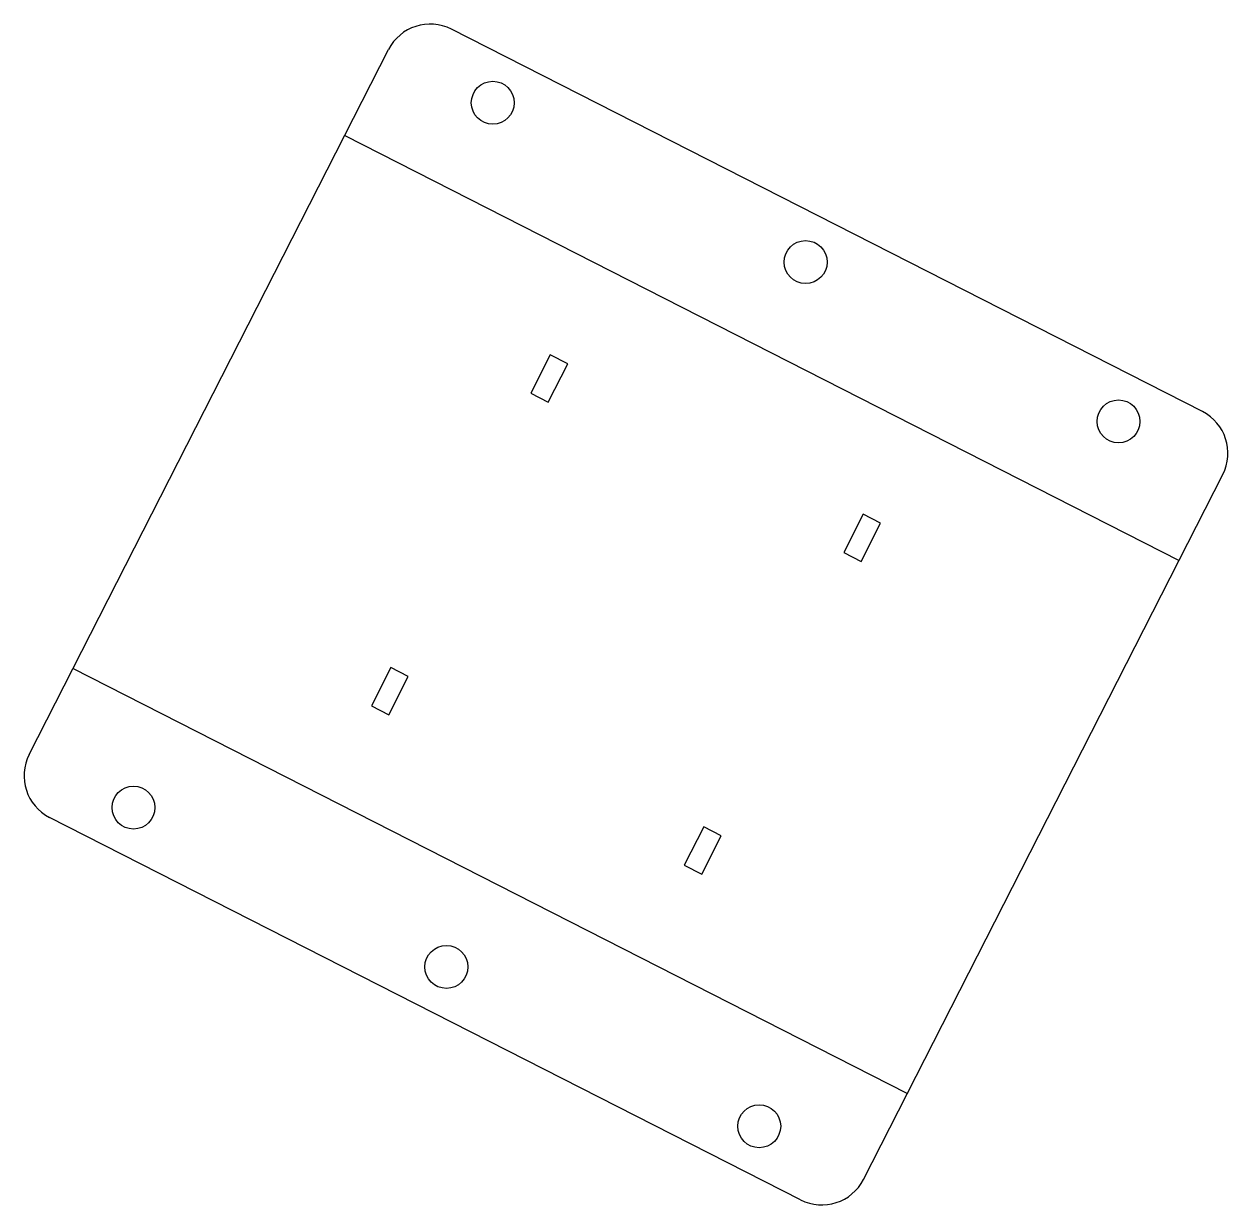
# Model space of a CAD drawing. Header units: millimetres. Extents: x 1700 to 2008, y 3487 to 3790.
import ezdxf

# ---------------------------------------------------------------- set-up
doc = ezdxf.new("R2010")
doc.units = ezdxf.units.MM

msp = doc.modelspace()

# ---------------------------------------------------------------- linework, layer by layer
for p, q in [((2001.819677, 3690.901888), (1809.362268, 3788.963836)), ((1701.130532, 3602.979366), (1793.222304, 3783.719644)), ((1834.700911, 3705.431023), (1829.707016, 3695.629951)), ((1834.162048, 3693.359999), (1839.155944, 3703.16107)), ((1839.155944, 3703.16107), (1834.700911, 3705.431023)), ((1829.707016, 3695.629951), (1834.162048, 3693.359999)), ((1914.972098, 3494.021646), (2007.063869, 3674.761924)), ((1914.891498, 3664.571878), (1909.897603, 3654.770806)), ((1919.346531, 3662.301926), (1914.891498, 3664.571878)), ((1914.352636, 3652.500854), (1919.346531, 3662.301926)), ((1909.897603, 3654.770806), (1914.352636, 3652.500854)), ((1793.841766, 3625.240436), (1788.847871, 3615.439364)), ((1793.302903, 3613.169412), (1798.296799, 3622.970483)), ((1798.296799, 3622.970483), (1793.841766, 3625.240436)), ((1788.847871, 3615.439364), (1793.302903, 3613.169412)), ((1898.832134, 3488.777454), (1706.374725, 3586.839402)), ((1874.032353, 3584.381291), (1869.038458, 3574.580219)), ((1878.487386, 3582.111338), (1874.032353, 3584.381291)), ((1873.493491, 3572.310267), (1878.487386, 3582.111338)), ((1869.038458, 3574.580219), (1873.493491, 3572.310267))]:
    msp.add_line(p, q)
at = {"color": 1}
for p, q in [((1782.003114, 3761.700744), (1995.84468, 3652.743024)), ((1926.191288, 3516.040546), (1712.349722, 3624.998266))]:
    msp.add_line(p, q, dxfattribs=at)
for centre in [(1819.952499, 3770.099929), (1900.143087, 3729.240784), (1980.333674, 3688.381639), (1727.860728, 3589.359651), (1808.051315, 3548.500506), (1888.241902, 3507.641361)]:
    msp.add_circle(centre, 5.5)
for centre, start, end in [((1803.914382, 3778.271758), 63, 153), ((1996.371791, 3680.20981), 333, 63), ((1711.822611, 3597.53148), 153, 243), ((1904.28002, 3499.469532), 243, 333)]:
    msp.add_arc(centre, 12, start, end)

doc.saveas('drawing.dxf')
